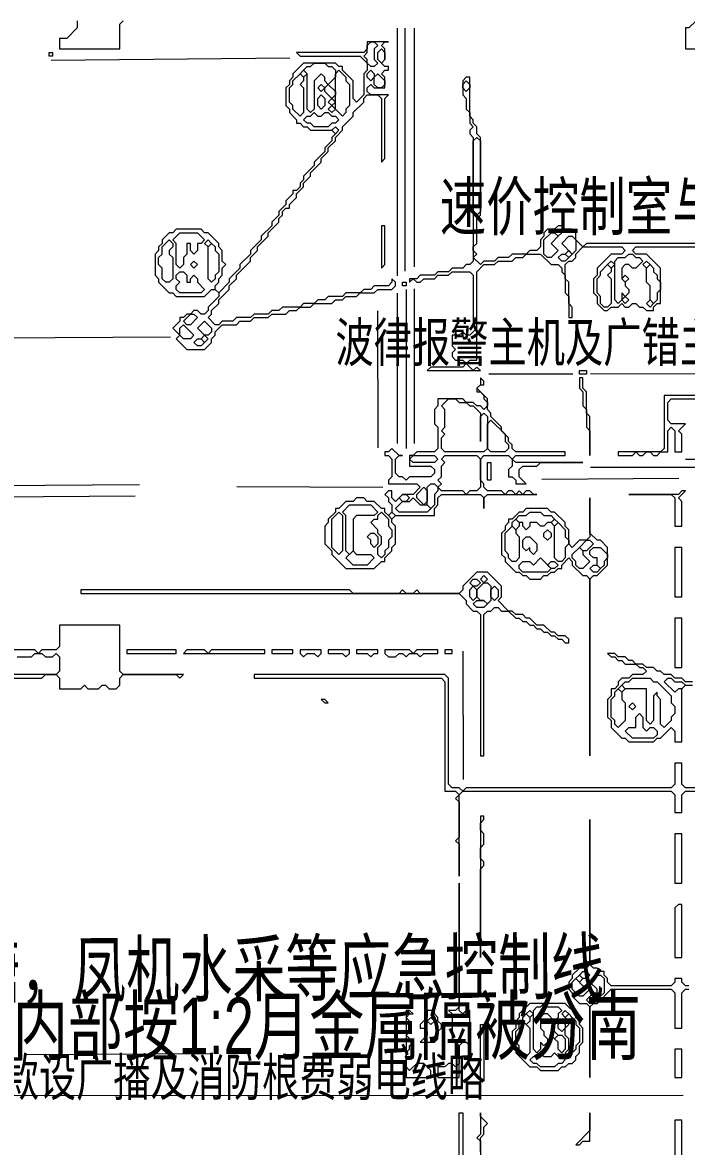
# Model space of a CAD drawing. Extents: x 10 to 1972, y 10 to 1392.
# Drawn here: x 1082.5 to 1270.3, y 732.5 to 1050.5 of the extents above; entities that cross this region are included whole.
import ezdxf

# ---------------------------------------------------------------- set-up
doc = ezdxf.new("R2010")
doc.units = 0
for name, color, linetype, lineweight in [('OCR_TEXT', 6, 'Continuous', 0), ('TRACE_CURVE', 6, 'Continuous', 0), ('TRACE_STRAIGHT', 5, 'Continuous', 0), ('TRACE_TEXT_SYMBOL', 6, 'Continuous', 0)]:
    doc.layers.add(name, color=color, linetype=linetype, lineweight=lineweight)
doc.styles.add('wqy-unicode', font='wqy-unicode.lff')

msp = doc.modelspace()

# ---------------------------------------------------------------- linework, layer by layer
at = {"layer": 'TRACE_CURVE', "color": 6}
for points in [[(1180, 1045), (1180, 1043), (1179, 1042), (1160, 1042), (1161, 1041), (1178, 1041), (1180, 1039), (1180, 1037), (1179, 1036), (1179, 1030), (1177, 1028), (1176, 1029), (1176, 1034), (1173, 1037), (1173, 1038), (1172, 1038), (1171, 1039), (1162, 1039), (1159, 1036), (1159, 1035), (1158, 1034), (1158, 1033), (1157, 1032), (1157, 1027), (1158, 1026), (1158, 1025), (1160, 1023), (1160, 1022), (1161, 1022), (1162, 1021), (1163, 1021), (1164, 1020), (1170, 1020), (1171, 1019), (1170, 1018), (1170, 1017), (1168, 1015), (1168, 1014), (1165, 1011), (1165, 1010), (1162, 1007), (1162, 1006), (1161, 1005), (1161, 1004), (1160, 1003), (1159, 1003), (1159, 1002), (1157, 1000), (1157, 999), (1155, 997), (1155, 996), (1153, 994), (1153, 993), (1150, 990), (1150, 989), (1147, 986), (1147, 985), (1144, 982), (1144, 981), (1141, 978), (1141, 977), (1138, 974), (1137, 975), (1137, 976)], [(1162, 1004), (1162, 1005), (1164, 1007), (1164, 1008), (1167, 1011), (1167, 1012), (1169, 1014), (1169, 1015), (1171, 1017), (1171, 1018), (1173, 1020), (1173, 1021), (1176, 1024), (1176, 1025), (1179, 1028), (1179, 1029), (1180, 1030), (1183, 1030), (1184, 1029), (1184, 1011), (1185, 1012), (1185, 1029), (1186, 1030), (1181, 1030), (1180, 1031), (1180, 1032), (1181, 1033), (1182, 1032), (1185, 1032), (1185, 1035), (1184, 1036), (1185, 1037), (1186, 1037), (1186, 1038), (1185, 1038), (1184, 1039), (1185, 1040), (1185, 1043), (1184, 1044), (1185, 1045), (1186, 1045), (1180, 1045)], [(1208, 1035), (1207, 1034), (1207, 1030), (1208, 1029), (1208, 1026), (1209, 1025), (1209, 1022), (1210, 1021), (1209, 1020), (1209, 1019), (1210, 1018), (1210, 983), (1209, 982), (1208, 982), (1207, 981), (1204, 981), (1203, 980), (1200, 980), (1199, 979), (1195, 979), (1194, 978), (1192, 978), (1192, 977), (1193, 978), (1194, 977), (1195, 977), (1196, 978), (1199, 978), (1200, 979), (1203, 979), (1204, 980), (1209, 980), (1210, 979), (1210, 965), (1211, 964), (1209, 962), (1208, 962), (1207, 963), (1206, 962), (1204, 962), (1204, 959), (1205, 958), (1204, 957), (1204, 956), (1205, 955), (1207, 955), (1208, 954), (1207, 953), (1198, 953), (1197, 952), (1212, 952), (1211, 953), (1210, 952), (1208, 954), (1209, 955), (1211, 955), (1211, 980), (1213, 982), (1216, 982), (1217, 983), (1221, 983), (1222, 984), (1224, 984), (1225, 985)], [(1286, 988), (1242, 988), (1241, 987), (1239, 989), (1239, 991), (1238, 992), (1236, 992), (1235, 993), (1234, 993), (1233, 992), (1231, 992), (1230, 991), (1230, 990), (1229, 989), (1229, 987), (1228, 986), (1226, 986), (1225, 985), (1221, 985), (1220, 984), (1217, 984), (1216, 983), (1213, 983), (1212, 982), (1210, 984), (1211, 985), (1210, 986), (1210, 987), (1211, 988), (1211, 995), (1212, 996), (1212, 1018), (1211, 1019), (1211, 1021), (1210, 1022), (1210, 1023), (1209, 1024), (1209, 1035), (1208, 1035)], [(1164, 970), (1165, 971), (1170, 971), (1171, 972), (1173, 972), (1174, 973), (1177, 973), (1178, 974), (1182, 974), (1183, 975), (1187, 975), (1188, 976), (1188, 977), (1187, 978), (1187, 977), (1186, 976), (1182, 976), (1181, 975), (1179, 975), (1178, 974), (1174, 974), (1173, 973), (1169, 973), (1168, 972), (1166, 972), (1165, 971), (1162, 971), (1161, 970), (1156, 970), (1155, 969), (1153, 969), (1152, 968), (1148, 968), (1147, 967), (1143, 967), (1142, 966), (1139, 966), (1138, 965), (1137, 965), (1135, 967), (1136, 968), (1136, 969), (1138, 971), (1138, 972), (1141, 975), (1141, 976), (1143, 978), (1143, 979), (1147, 983), (1147, 984), (1149, 986), (1149, 987), (1152, 990), (1152, 991), (1155, 994), (1155, 995), (1156, 996), (1156, 997), (1157, 998), (1158, 998), (1158, 999), (1160, 1001), (1160, 1002), (1162, 1004)], [(1137, 976), (1138, 977), (1138, 978), (1139, 979), (1139, 981), (1140, 982), (1139, 983), (1139, 986), (1138, 987), (1138, 988), (1135, 991), (1134, 991), (1133, 992), (1126, 992), (1125, 991), (1124, 991), (1122, 989), (1122, 988), (1121, 987), (1121, 986), (1120, 985), (1120, 979), (1121, 978), (1121, 977), (1124, 974), (1125, 974), (1126, 973), (1134, 973), (1136, 975), (1137, 975), (1138, 974), (1138, 973), (1135, 970), (1135, 969), (1134, 968), (1133, 968), (1132, 969), (1131, 969), (1130, 968), (1129, 968), (1128, 967), (1127, 967), (1127, 966), (1125, 964), (1127, 962), (1126, 961), (1129, 958), (1134, 958), (1136, 960), (1136, 961), (1137, 962), (1137, 963), (1139, 965), (1143, 965), (1144, 966), (1147, 966), (1148, 967), (1152, 967), (1153, 968), (1157, 968), (1158, 969), (1160, 969), (1161, 970), (1164, 970)], [(1225, 985), (1229, 985), (1232, 982), (1234, 982), (1235, 981), (1235, 980), (1236, 979), (1236, 974), (1237, 973), (1237, 967), (1238, 967), (1238, 970), (1237, 971), (1237, 977), (1236, 978), (1236, 982), (1237, 983), (1238, 983), (1239, 984), (1239, 985), (1241, 987), (1252, 987), (1253, 986), (1252, 985), (1249, 985), (1245, 981), (1245, 979), (1244, 978), (1244, 974), (1245, 973), (1245, 971), (1247, 969), (1248, 969), (1249, 970), (1251, 970), (1252, 971), (1253, 970), (1254, 970), (1255, 971), (1256, 971), (1257, 970), (1258, 970), (1259, 969), (1261, 969), (1261, 970), (1262, 971), (1263, 971), (1263, 981), (1259, 985), (1256, 985), (1255, 986), (1256, 987), (1330, 987)], [(1272, 864), (1270, 864), (1269, 865), (1267, 865), (1266, 866), (1264, 866), (1263, 867), (1262, 867), (1261, 868), (1259, 868), (1258, 869), (1256, 869), (1255, 870), (1254, 870), (1253, 871), (1251, 871), (1250, 872), (1248, 872), (1249, 871), (1250, 871), (1251, 870), (1252, 870), (1253, 869), (1256, 869), (1257, 868), (1258, 868), (1259, 867), (1258, 866), (1255, 866), (1254, 865), (1252, 865), (1251, 864), (1251, 863), (1250, 862), (1249, 862), (1249, 860), (1248, 859), (1248, 854), (1249, 853), (1249, 851), (1252, 848), (1253, 848), (1254, 847), (1261, 847), (1262, 848), (1263, 848), (1266, 851), (1267, 850), (1267, 847), (1269, 847), (1269, 862), (1270, 863), (1272, 863)], [(1274, 834), (1270, 834), (1269, 835), (1269, 841), (1267, 841), (1267, 835), (1266, 834), (1208, 834), (1207, 833), (1206, 834), (1204, 834), (1203, 835), (1203, 865), (1202, 866), (1148, 866), (1148, 865), (1201, 865), (1202, 864), (1202, 833), (1205, 833), (1206, 832), (1205, 831), (1206, 830), (1206, 820), (1205, 819), (1206, 818), (1206, 809), (1206, 832), (1207, 833), (1266, 833), (1267, 832), (1267, 827), (1269, 827), (1269, 832), (1270, 833), (1274, 833)], [(1271, 778), (1270, 778), (1269, 779), (1269, 780), (1267, 780), (1267, 779), (1266, 778), (1249, 778), (1248, 779), (1248, 780), (1247, 781), (1247, 782), (1246, 782), (1245, 783), (1244, 783), (1243, 784), (1243, 825), (1243, 784), (1242, 783), (1240, 783), (1238, 781), (1238, 780), (1237, 779), (1237, 777), (1238, 776), (1238, 775), (1240, 773), (1242, 773), (1243, 772), (1243, 752), (1243, 772), (1244, 773), (1245, 773), (1246, 774), (1247, 774), (1247, 775), (1249, 777), (1266, 777), (1267, 776), (1267, 766), (1269, 766), (1269, 776), (1270, 777), (1271, 777)], [(1212, 731), (1212, 735), (1213, 736), (1213, 738), (1214, 739), (1212, 741), (1212, 742), (1212, 736), (1211, 735), (1212, 734), (1212, 730)]]:
    msp.add_lwpolyline(points, dxfattribs=at)
for points in [[(1180, 1044), (1181, 1045), (1182, 1045), (1183, 1044), (1182, 1043), (1182, 1040), (1183, 1039), (1182, 1038), (1181, 1038), (1180, 1039), (1180, 1040), (1179, 1041), (1180, 1042)], [(1183, 1042), (1184, 1043), (1185, 1042), (1185, 1040), (1184, 1039), (1183, 1040)], [(1161, 1036), (1162, 1037), (1163, 1036), (1162, 1035)], [(1164, 1038), (1165, 1039), (1168, 1039), (1169, 1038), (1170, 1038), (1171, 1037), (1171, 1035), (1169, 1033), (1168, 1034), (1168, 1035), (1167, 1036), (1165, 1034), (1165, 1026), (1164, 1025), (1163, 1026), (1163, 1036), (1162, 1037), (1163, 1038)], [(1171, 1036), (1172, 1037), (1174, 1035), (1174, 1034), (1175, 1033), (1175, 1027), (1174, 1026), (1174, 1025), (1173, 1024), (1171, 1026)], [(1180, 1036), (1181, 1037), (1182, 1036), (1182, 1035), (1181, 1034), (1180, 1035)], [(1161, 1036), (1162, 1035), (1162, 1034), (1161, 1033), (1162, 1032), (1162, 1025), (1161, 1024), (1159, 1026), (1159, 1027), (1158, 1028), (1158, 1032), (1159, 1033), (1159, 1034)], [(1182, 1035), (1183, 1036), (1185, 1034), (1185, 1033), (1184, 1032), (1183, 1032), (1182, 1033)], [(1207, 1033), (1208, 1034), (1209, 1033), (1209, 1032), (1208, 1031), (1207, 1032)], [(1166, 1032), (1167, 1033), (1168, 1032), (1167, 1031)], [(1168, 1032), (1169, 1033), (1171, 1031), (1171, 1030), (1170, 1029), (1168, 1031)], [(1166, 1029), (1167, 1030), (1168, 1029), (1168, 1027), (1167, 1026), (1166, 1027)], [(1169, 1028), (1170, 1029), (1171, 1028), (1170, 1027)], [(1164, 1024), (1165, 1025), (1166, 1024), (1167, 1024), (1168, 1025), (1169, 1025), (1170, 1024), (1171, 1024), (1172, 1023), (1171, 1022), (1170, 1022), (1169, 1021), (1165, 1021), (1164, 1022), (1163, 1022), (1162, 1023), (1163, 1024)], [(1169, 1026), (1170, 1027), (1171, 1026), (1170, 1025)], [(1170, 1020), (1171, 1021), (1172, 1020), (1171, 1019)], [(1210, 1017), (1211, 1018), (1212, 1017), (1212, 997), (1211, 996), (1210, 997)], [(1124, 989), (1125, 988), (1125, 987), (1124, 986), (1124, 985), (1125, 984), (1125, 978), (1124, 977), (1123, 977), (1122, 978), (1122, 981), (1121, 982), (1121, 984), (1122, 985), (1122, 987)], [(1127, 991), (1132, 991), (1134, 989), (1133, 988), (1132, 988), (1132, 986), (1131, 985), (1130, 986), (1130, 988), (1129, 988), (1129, 985), (1128, 984), (1128, 982), (1127, 981), (1126, 982), (1126, 988), (1125, 989)], [(1134, 988), (1135, 989), (1136, 988), (1135, 987)], [(1232, 991), (1233, 991), (1234, 990), (1232, 988), (1234, 986), (1232, 984), (1231, 984), (1230, 985), (1230, 989)], [(1233, 991), (1234, 992), (1235, 991), (1234, 990)], [(1237, 990), (1238, 990), (1239, 989), (1239, 986), (1238, 985), (1235, 988)], [(1135, 987), (1136, 988), (1137, 987), (1137, 986), (1138, 985), (1138, 980), (1137, 979), (1137, 978), (1136, 977), (1135, 978)], [(1236, 985), (1237, 986), (1238, 985), (1237, 984)], [(1130, 982), (1131, 983), (1132, 982), (1131, 981)], [(1234, 984), (1235, 985), (1236, 985), (1237, 984), (1236, 983), (1235, 983)], [(1248, 982), (1249, 983), (1250, 982), (1249, 981)], [(1253, 984), (1254, 985), (1255, 985), (1256, 984), (1257, 984), (1258, 983), (1256, 981), (1255, 981), (1254, 982), (1253, 982), (1252, 981), (1252, 978), (1253, 977), (1253, 976), (1254, 975), (1254, 974), (1253, 973), (1252, 974), (1252, 972), (1251, 971), (1250, 972), (1250, 983), (1251, 984)], [(1258, 982), (1259, 983), (1260, 982), (1259, 981)], [(1126, 979), (1127, 980), (1128, 980), (1129, 979), (1129, 977), (1130, 977), (1130, 978), (1131, 979), (1132, 978), (1132, 977), (1134, 975), (1133, 974), (1127, 974), (1126, 975), (1126, 976), (1127, 977), (1126, 978)], [(1248, 982), (1249, 981), (1249, 980), (1248, 979), (1249, 978), (1249, 971), (1248, 970), (1247, 970), (1246, 971), (1246, 973), (1245, 974), (1245, 978), (1246, 979), (1246, 980)], [(1259, 981), (1260, 982), (1261, 981), (1261, 980), (1262, 979), (1262, 978), (1263, 977), (1263, 975), (1262, 974), (1262, 972), (1261, 971), (1260, 972), (1260, 976), (1259, 977)], [(1252, 978), (1253, 979), (1254, 978), (1253, 977)], [(1252, 972), (1253, 973), (1254, 972), (1253, 971)], [(1259, 971), (1260, 972), (1261, 971), (1260, 970)], [(1130, 968), (1131, 968), (1132, 967), (1130, 965), (1129, 965), (1128, 966)], [(1127, 964), (1128, 965), (1131, 962), (1130, 961), (1128, 961), (1127, 962)], [(1134, 966), (1136, 964), (1136, 963), (1135, 962), (1134, 962), (1132, 964)], [(1131, 960), (1132, 961), (1133, 961), (1134, 960), (1133, 959), (1132, 959)], [(1133, 961), (1134, 962), (1135, 961), (1134, 960)], [(1243, 916), (1243, 905), (1242, 904), (1240, 904), (1238, 902), (1237, 903), (1237, 907), (1236, 908), (1236, 909), (1233, 912), (1232, 912), (1231, 913), (1225, 913), (1224, 912), (1223, 912), (1221, 910), (1220, 910), (1220, 909), (1219, 908), (1219, 907), (1218, 906), (1218, 900), (1219, 899), (1219, 898), (1222, 895), (1223, 895), (1224, 894), (1225, 894), (1226, 893), (1229, 893), (1230, 894), (1231, 894), (1232, 895), (1233, 895), (1234, 896), (1235, 896), (1235, 897), (1237, 899), (1238, 898), (1238, 897), (1241, 894), (1242, 894), (1243, 893), (1243, 843), (1243, 893), (1244, 894), (1245, 894), (1248, 897), (1248, 902), (1246, 904), (1245, 904), (1243, 906)], [(1221, 909), (1222, 910), (1223, 909), (1223, 908), (1222, 907), (1221, 908)], [(1225, 911), (1226, 912), (1229, 912), (1230, 911), (1232, 911), (1233, 910), (1232, 909), (1231, 909), (1230, 908), (1229, 908), (1228, 909), (1226, 909), (1226, 908), (1225, 907), (1224, 908), (1224, 909), (1223, 909), (1222, 910), (1223, 911)], [(1232, 909), (1233, 910), (1234, 909), (1233, 908)], [(1221, 908), (1222, 907), (1222, 906), (1223, 905), (1223, 899), (1222, 898), (1221, 898), (1220, 899), (1220, 900), (1219, 901), (1219, 906)], [(1230, 906), (1231, 907), (1232, 906), (1232, 905), (1231, 904), (1230, 905)], [(1233, 908), (1234, 909), (1236, 907), (1236, 905), (1237, 904), (1237, 903), (1236, 902), (1236, 899), (1235, 898), (1234, 898), (1233, 899)], [(1224, 904), (1225, 905), (1226, 905), (1228, 903), (1228, 901), (1227, 900), (1226, 901), (1226, 902), (1225, 901), (1224, 902)], [(1242, 904), (1243, 904), (1244, 903), (1242, 901), (1241, 901), (1240, 902)], [(1240, 902), (1241, 901), (1241, 900), (1243, 898), (1241, 896), (1240, 896), (1239, 897), (1239, 898), (1238, 899), (1238, 900)], [(1243, 901), (1244, 902), (1246, 902), (1248, 900), (1248, 899), (1247, 898), (1247, 897), (1246, 896), (1245, 897), (1245, 899), (1244, 899), (1243, 900)], [(1229, 899), (1232, 896), (1231, 895), (1224, 895), (1223, 896), (1223, 897), (1224, 898), (1226, 898), (1227, 897)], [(1231, 897), (1232, 898), (1233, 898), (1234, 897), (1233, 896), (1232, 896)], [(1243, 896), (1244, 897), (1245, 897), (1246, 896), (1245, 895), (1244, 895)], [(1254, 864), (1255, 865), (1260, 865), (1261, 864), (1262, 864), (1266, 860), (1266, 858), (1267, 857), (1267, 855), (1266, 854), (1266, 853), (1264, 851), (1263, 852), (1263, 859), (1262, 860), (1262, 861), (1261, 860), (1261, 853), (1260, 852), (1259, 853), (1259, 862), (1253, 862), (1252, 863), (1253, 864)], [(1264, 864), (1265, 865), (1266, 865), (1267, 864), (1269, 864), (1270, 863), (1269, 862), (1268, 862), (1267, 861)], [(1250, 861), (1251, 862), (1252, 861), (1252, 859), (1253, 858), (1253, 853), (1251, 851), (1250, 852), (1250, 853), (1249, 854), (1249, 859), (1250, 860)], [(1251, 862), (1252, 863), (1253, 862), (1252, 861)], [(1254, 857), (1255, 858), (1256, 857), (1255, 856)], [(1256, 854), (1257, 855), (1258, 854), (1258, 851), (1259, 850), (1260, 851), (1261, 851), (1262, 850), (1262, 849), (1261, 848), (1255, 848), (1253, 850), (1254, 851), (1256, 851)], [(1238, 779), (1239, 780), (1241, 778), (1242, 778), (1243, 777), (1241, 775), (1240, 775), (1238, 777)], [(1239, 780), (1240, 781), (1241, 780), (1240, 779)], [(1240, 781), (1241, 782), (1242, 782), (1243, 781), (1242, 780), (1241, 780)], [(1245, 781), (1246, 781), (1247, 780), (1247, 776), (1246, 775), (1245, 776), (1245, 777), (1243, 779)], [(1244, 776), (1245, 776), (1246, 775), (1244, 773), (1243, 773), (1242, 774)]]:
    msp.add_lwpolyline(points, close=True, dxfattribs=at)
at = {"layer": 'TRACE_STRAIGHT', "color": 5}
for p, q in [((1188.54, 978.87), (1188.56, 1048.88)), ((1190.62, 1048.88), (1190.62, 980.12)), ((1193.28, 1048.88), (1193.28, 981.38)), ((1090.6, 1039.8), (1158.13, 1040.52)), ((1188.56, 931.38), (1188.56, 973.88)), ((1191, 975), (1191, 930)), ((1193.27, 975.12), (1193.27, 931.38)), ((1182.87, 968.88), (1182.99, 930.12)), ((1033.12, 961.13), (1124.38, 961.56)), ((1214.38, 951.14), (1238.12, 951.14)), ((1243.12, 951.18), (1274.37, 951.12)), ((1270, 927), (1324, 927)), ((1243.12, 924.7), (1363.13, 924.68)), ((1036.87, 919.16), (1115.64, 919.81)), ((1143.12, 919.18), (1184.38, 919.02)), ((1229.38, 921.28), (1268.13, 921.6)), ((1058.12, 916.1), (1114.37, 916.61)), ((1207.04, 872.63), (1207.18, 836.38)), ((1083.12, 758.57), (1135.63, 758.84)), ((1046.87, 746.95), (1269.37, 747.01))]:
    msp.add_line(p, q, dxfattribs=at)
at = {"layer": 'TRACE_TEXT_SYMBOL', "color": 6}
for points in [[(1098, 1051), (1098, 1049), (1095, 1046), (1093, 1046), (1093, 1043), (1110, 1043), (1110, 1050), (1111, 1051)], [(1273, 1051), (1271, 1049), (1270, 1049), (1270, 1043), (1285, 1043), (1286, 1042), (1287, 1043), (1287, 1050), (1289, 1052)], [(1212, 950), (1212, 948), (1211, 947), (1211, 946), (1212, 946), (1213, 945), (1213, 944), (1214, 943), (1214, 942), (1213, 941), (1212, 942), (1211, 942), (1210, 943), (1208, 943), (1207, 944), (1200, 944), (1200, 942), (1199, 941), (1199, 937), (1200, 936), (1200, 930), (1199, 929), (1194, 929), (1193, 928), (1192, 928), (1192, 925), (1198, 925), (1199, 924), (1199, 923), (1198, 922), (1192, 922), (1191, 921), (1190, 922), (1189, 922), (1188, 923), (1188, 927), (1189, 928), (1190, 928), (1189, 928), (1187, 930), (1186, 929), (1185, 929), (1185, 928), (1186, 928), (1187, 927), (1187, 922), (1186, 921), (1186, 920), (1194, 920), (1195, 919), (1193, 917), (1190, 917), (1188, 915), (1187, 916), (1187, 918), (1186, 918), (1185, 917), (1186, 916), (1186, 915), (1187, 914), (1187, 912), (1186, 911), (1185, 912), (1185, 913)], [(1222, 920), (1225, 920), (1223, 922), (1223, 924), (1224, 925), (1228, 925), (1229, 926), (1241, 926), (1222, 926), (1221, 927), (1222, 928), (1236, 928), (1236, 929), (1222, 929), (1221, 930), (1221, 931), (1220, 932), (1220, 933), (1218, 935), (1218, 936), (1215, 939), (1215, 940), (1214, 941), (1214, 944), (1211, 947), (1212, 948), (1213, 948), (1213, 949), (1212, 950)], [(1280, 945), (1264, 945), (1264, 930), (1263, 929), (1251, 929), (1251, 928), (1255, 928), (1256, 929), (1257, 928), (1258, 928), (1259, 929), (1260, 929), (1261, 928), (1262, 928), (1263, 929), (1265, 929), (1265, 935), (1266, 936), (1267, 935), (1267, 929), (1269, 929), (1269, 934), (1268, 935), (1270, 937), (1266, 937), (1265, 938), (1265, 943), (1266, 944), (1277, 944)], [(1185, 913), (1184, 913), (1182, 915), (1180, 915), (1179, 916), (1177, 916), (1176, 915), (1174, 915), (1172, 913), (1171, 913), (1171, 912), (1169, 910), (1169, 909), (1168, 908), (1168, 903), (1170, 901), (1170, 900), (1174, 896), (1182, 896), (1184, 898), (1185, 898), (1185, 899), (1187, 901), (1187, 902), (1188, 903), (1188, 908), (1187, 909), (1187, 910), (1188, 911), (1199, 911), (1199, 913), (1200, 914), (1200, 916), (1201, 917), (1212, 917), (1213, 916), (1213, 913), (1213, 916), (1214, 917), (1228, 917), (1227, 917), (1226, 918), (1225, 918), (1224, 917), (1223, 918), (1222, 917), (1221, 918), (1220, 918), (1219, 917), (1218, 918), (1214, 918), (1213, 919), (1213, 920), (1212, 921), (1212, 927), (1213, 928), (1220, 928), (1221, 927), (1221, 925), (1220, 924), (1220, 922), (1221, 922), (1222, 921), (1222, 920)], [(1039, 865), (1088, 865), (1089, 866), (1092, 866), (1093, 865), (1093, 862), (1099, 862), (1100, 863), (1101, 862), (1104, 862), (1105, 863), (1106, 863), (1107, 862), (1109, 862), (1110, 863), (1110, 865), (1111, 866), (1126, 866), (1127, 865), (1128, 866), (1111, 866), (1110, 867), (1110, 880), (1093, 880)], [(1093, 880), (1093, 874), (1092, 873), (1088, 873), (1087, 872), (1086, 873), (1080, 873)], [(1081, 871), (1085, 871), (1086, 872), (1088, 872), (1089, 871), (1091, 871), (1092, 872), (1093, 871), (1093, 867), (1092, 866), (1044, 866)]]:
    msp.add_lwpolyline(points, dxfattribs=at)
for points in [[(1090, 1042), (1091, 1042), (1091, 1041), (1090, 1041)], [(1184, 993), (1184, 981), (1185, 982), (1185, 993)], [(1190, 977), (1191, 977), (1191, 976), (1190, 976)], [(1240, 952), (1242, 952), (1242, 951), (1240, 951)], [(1240, 950), (1240, 947), (1241, 946), (1241, 942), (1242, 941), (1242, 936), (1243, 935), (1243, 928), (1243, 939), (1242, 940), (1242, 946), (1241, 947), (1241, 950)], [(1203, 944), (1205, 944), (1206, 943), (1208, 943), (1209, 942), (1210, 942), (1212, 940), (1212, 932), (1212, 939), (1213, 940), (1214, 939), (1214, 930), (1213, 929), (1202, 929), (1201, 930), (1201, 933), (1202, 934), (1201, 935), (1202, 936), (1202, 941), (1201, 942)], [(1214, 937), (1215, 938), (1219, 934), (1219, 932), (1220, 931), (1220, 930), (1219, 929), (1215, 929), (1214, 930)], [(1192, 927), (1193, 928), (1199, 928), (1200, 927), (1199, 926), (1193, 926)], [(1201, 927), (1202, 928), (1211, 928), (1212, 927), (1212, 919), (1211, 918), (1209, 918), (1208, 917), (1207, 918), (1201, 918), (1200, 919), (1201, 920), (1200, 921), (1201, 922), (1201, 925), (1202, 926)], [(1214, 926), (1215, 926), (1215, 921), (1214, 921)], [(1197, 919), (1198, 920), (1199, 920), (1200, 919), (1200, 918), (1199, 917), (1199, 914), (1198, 913), (1197, 914)], [(1192, 915), (1193, 916), (1195, 914), (1197, 914), (1198, 913), (1197, 912), (1189, 912), (1188, 913), (1190, 915)], [(1189, 916), (1190, 917), (1191, 917), (1192, 916), (1191, 915), (1190, 915)], [(1196, 919), (1197, 918), (1197, 915), (1196, 914), (1194, 916), (1194, 917)], [(1269, 918), (1268, 917), (1254, 917), (1266, 917), (1267, 916), (1267, 908), (1269, 908), (1269, 915), (1268, 916), (1270, 918)], [(1175, 914), (1181, 914), (1183, 912), (1182, 911), (1177, 911), (1176, 910), (1176, 901), (1175, 900), (1174, 901), (1174, 911), (1173, 912)], [(1172, 912), (1173, 911), (1173, 901), (1172, 900), (1170, 902), (1170, 910)], [(1183, 911), (1184, 912), (1186, 910), (1186, 908), (1187, 907), (1187, 905), (1186, 904), (1186, 902), (1185, 901), (1185, 900), (1184, 899), (1183, 900), (1183, 902), (1184, 903), (1184, 905), (1183, 906), (1183, 907), (1181, 909), (1182, 910), (1183, 910)], [(1186, 911), (1187, 912), (1188, 911), (1187, 910)], [(1180, 905), (1181, 906), (1182, 906), (1183, 905), (1183, 903), (1182, 902), (1181, 903), (1181, 904)], [(1176, 901), (1177, 900), (1181, 900), (1182, 899), (1180, 897), (1176, 897), (1174, 899)], [(1267, 902), (1267, 888), (1269, 888), (1269, 902)], [(1211, 895), (1207, 891), (1207, 890), (1206, 889), (1195, 889), (1194, 890), (1193, 889), (1191, 889), (1190, 890), (1189, 889), (1176, 889), (1175, 890), (1099, 890), (1099, 889), (1206, 889), (1208, 887), (1208, 886), (1210, 884), (1211, 884), (1212, 883), (1212, 843), (1213, 843), (1213, 883), (1214, 884), (1215, 884), (1216, 885), (1217, 885), (1218, 884), (1220, 884), (1222, 882), (1223, 882), (1224, 881), (1225, 881), (1226, 880), (1227, 880), (1228, 879), (1229, 879), (1230, 878), (1231, 878), (1232, 877), (1233, 877), (1234, 876), (1235, 876), (1236, 875), (1237, 875), (1237, 876), (1236, 877), (1234, 877), (1233, 878), (1232, 878), (1230, 880), (1228, 880), (1226, 882), (1225, 882), (1224, 883), (1222, 883), (1221, 884), (1220, 884), (1217, 887), (1218, 888), (1218, 891), (1214, 895)], [(1212, 893), (1213, 894), (1214, 893), (1213, 892)], [(1209, 892), (1210, 893), (1211, 893), (1212, 892), (1211, 891), (1210, 891)], [(1209, 890), (1210, 891), (1211, 890), (1211, 888), (1210, 887), (1209, 888)], [(1213, 892), (1214, 892), (1215, 891), (1215, 887), (1214, 886), (1213, 887), (1212, 887), (1211, 888), (1211, 890)], [(1215, 890), (1216, 891), (1217, 890), (1217, 888), (1216, 887), (1215, 888)], [(1210, 886), (1211, 887), (1213, 887), (1214, 886), (1213, 885), (1211, 885)], [(1267, 882), (1267, 868), (1269, 868), (1269, 882)], [(1112, 873), (1112, 872), (1126, 872), (1126, 873)], [(1129, 873), (1128, 872), (1151, 872), (1151, 873), (1136, 873), (1135, 872), (1134, 873)], [(1153, 873), (1153, 872), (1159, 872), (1159, 873)], [(1161, 873), (1161, 872), (1162, 871), (1163, 872), (1165, 872), (1166, 871), (1167, 872), (1167, 873)], [(1169, 873), (1169, 872), (1173, 872), (1174, 871), (1175, 872), (1175, 873)], [(1177, 873), (1177, 872), (1180, 872), (1181, 871), (1182, 872), (1183, 872), (1183, 873)], [(1185, 873), (1185, 872), (1186, 871), (1188, 871), (1189, 872), (1190, 872), (1191, 871), (1192, 872), (1194, 872), (1195, 871), (1196, 872), (1200, 872), (1200, 873), (1194, 873), (1193, 872), (1192, 873)], [(1202, 873), (1202, 872), (1204, 872), (1204, 873)], [(1167, 859), (1168, 858), (1169, 858), (1168, 859)], [(1212, 826), (1212, 786), (1212, 811), (1213, 812), (1213, 813), (1212, 814), (1212, 817), (1213, 818), (1213, 821), (1212, 822), (1212, 824), (1213, 825), (1213, 826)], [(1267, 821), (1267, 807), (1269, 807), (1269, 821)], [(1206, 807), (1206, 772), (1205, 771), (1203, 771), (1204, 770), (1204, 762), (1205, 762), (1206, 761), (1206, 756), (1205, 755), (1204, 756), (1203, 756), (1202, 755), (1200, 755), (1200, 752), (1206, 752), (1206, 761), (1207, 762), (1208, 762), (1209, 761), (1209, 771), (1208, 771), (1207, 770), (1206, 771)], [(1268, 801), (1267, 800), (1267, 786), (1269, 786), (1269, 801)], [(1226, 773), (1223, 770), (1223, 769), (1222, 768), (1222, 766), (1221, 765), (1221, 762), (1222, 761), (1222, 759), (1226, 755), (1228, 755), (1229, 754), (1234, 754), (1235, 755), (1236, 755), (1237, 756), (1238, 756), (1239, 757), (1239, 758), (1240, 759), (1240, 761), (1241, 762), (1241, 766), (1240, 767), (1240, 768), (1239, 769), (1239, 770), (1236, 773)], [(1229, 772), (1230, 773), (1231, 772), (1234, 772), (1235, 771), (1234, 770), (1234, 769), (1233, 768), (1231, 770), (1230, 770), (1229, 769), (1229, 766), (1230, 765), (1230, 764), (1231, 763), (1231, 762), (1230, 761), (1229, 762), (1229, 760), (1228, 759), (1227, 760), (1227, 771), (1228, 772)], [(1191, 771), (1191, 752), (1198, 752), (1198, 754), (1196, 756), (1194, 756), (1192, 754), (1191, 755), (1191, 759), (1192, 760), (1192, 761), (1193, 762), (1191, 764), (1192, 765), (1192, 768), (1191, 769), (1192, 770), (1193, 770), (1192, 771)], [(1197, 771), (1197, 769), (1195, 767), (1195, 766), (1196, 766), (1197, 765), (1197, 764), (1195, 762), (1199, 762), (1200, 763), (1200, 765), (1201, 766), (1201, 767), (1200, 768), (1200, 769), (1199, 770), (1199, 771)], [(1224, 769), (1225, 770), (1226, 769), (1226, 768), (1225, 767), (1224, 768)], [(1225, 770), (1226, 771), (1227, 770), (1226, 769)], [(1235, 770), (1236, 771), (1237, 770), (1236, 769)], [(1236, 769), (1237, 770), (1238, 769), (1237, 768)], [(1197, 768), (1198, 769), (1199, 768), (1198, 767)], [(1212, 767), (1213, 767), (1213, 751), (1212, 751)], [(1223, 767), (1224, 768), (1226, 766), (1226, 759), (1225, 758), (1223, 760), (1223, 761), (1222, 762), (1222, 765), (1223, 766)], [(1234, 767), (1235, 768), (1236, 767), (1236, 766), (1235, 765), (1234, 766)], [(1237, 768), (1238, 769), (1239, 768), (1239, 767), (1240, 766), (1240, 762), (1239, 761), (1239, 760), (1238, 759), (1237, 760), (1237, 763), (1236, 764), (1236, 766), (1237, 767)], [(1232, 764), (1233, 765), (1234, 764), (1233, 763)], [(1233, 763), (1234, 764), (1235, 764), (1236, 763), (1236, 760), (1235, 759), (1234, 760), (1234, 762)], [(1228, 758), (1229, 759), (1230, 758), (1232, 758), (1233, 759), (1234, 758), (1235, 758), (1236, 757), (1235, 756), (1234, 756), (1233, 755), (1229, 755), (1228, 756), (1227, 756), (1226, 757), (1227, 758)], [(1236, 759), (1237, 760), (1238, 759), (1237, 758)], [(1267, 760), (1267, 752), (1269, 752), (1269, 760)], [(1206, 742), (1207, 742), (1207, 727), (1206, 727)], [(1243, 742), (1243, 737), (1239, 733), (1240, 733), (1241, 734), (1243, 734)], [(1267, 740), (1267, 726), (1269, 726), (1269, 740)]]:
    msp.add_lwpolyline(points, close=True, dxfattribs=at)

# ---------------------------------------------------------------- texts
at = {"layer": 'OCR_TEXT', "color": 6, "style": 'wqy-unicode', "width": 0.72}
for s, height, p in [('速价控制室与安保业独室', 13.3858, (1200.53, 991.76)), ('波律报警主机及广错主机', 11.0236, (1170.99, 954.51)), ('400×100腈火热檀，内部按1:2月金属隔被分南', 15.9225, (941.42, 758.69)), ('梁底兼设，分别款设广播及消防根费弱电线略', 10.7052, (1003.05, 746.81))]:
    msp.add_text(s, height=height, dxfattribs=at).set_placement(p)
msp.add_text('100x100防火线糖，凤机水采等应急控制线', height=15.2931, rotation=0.3626, dxfattribs=at).set_placement((965.26, 774.08))

doc.saveas('drawing.dxf')
